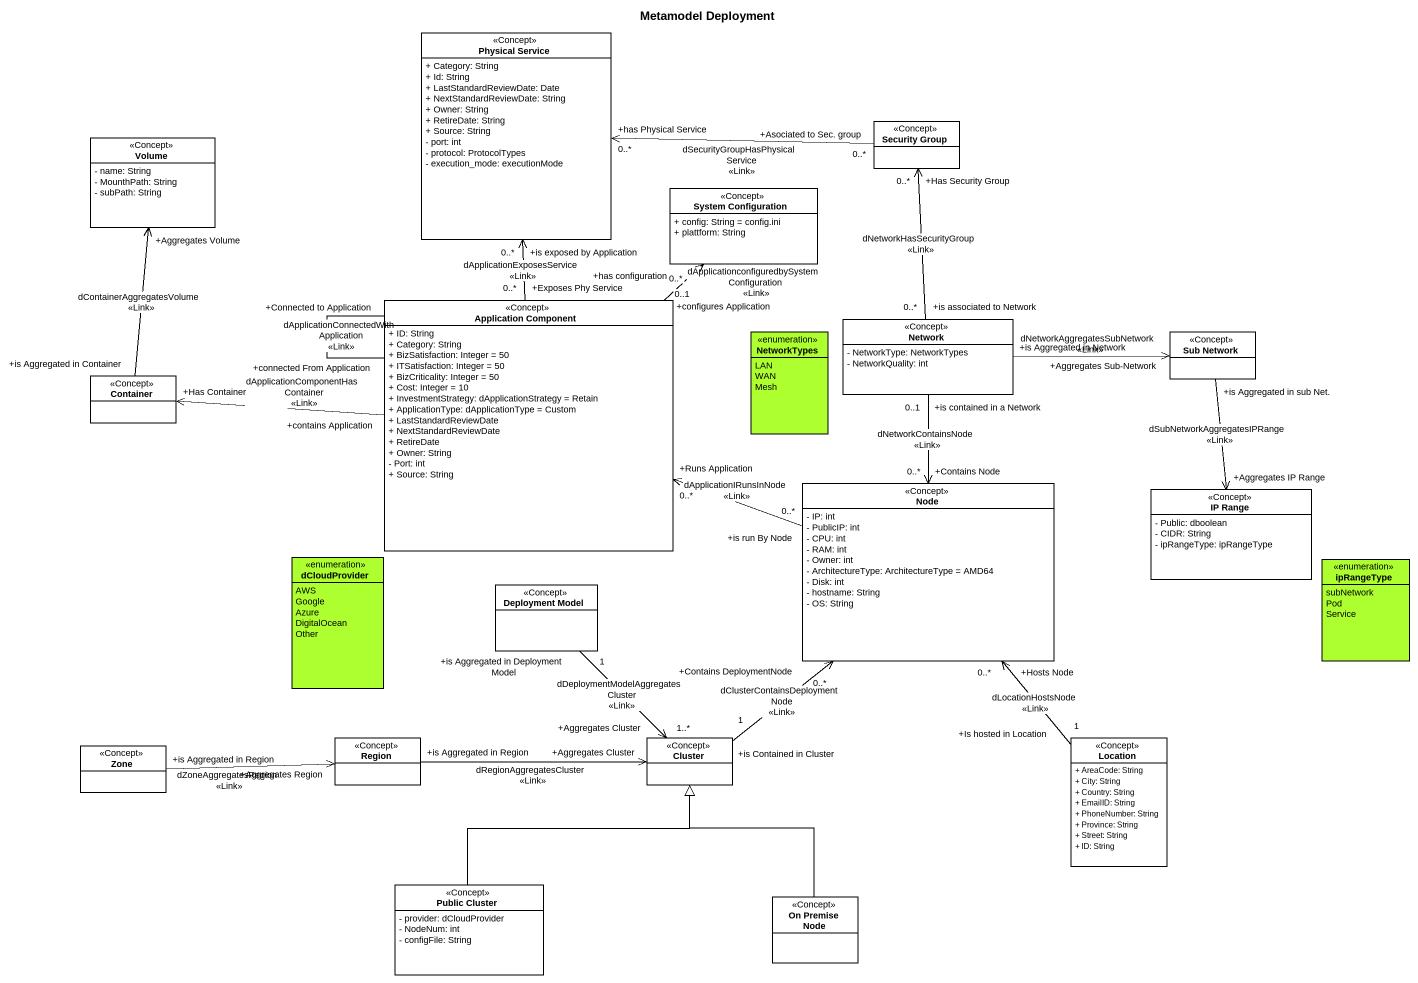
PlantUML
@startuml
title Metamodel Deployment
hide circle
hide empty members
skinparam classAttributeIconSize 0
class "Physical Service" as Physical_Service <<Concept>> #FFFFFF {
  + Category: String
  + Id: String
  + LastStandardReviewDate: Date
  + NextStandardReviewDate: String
  + Owner: String
  + RetireDate: String
  + Source: String
  - port: int
  - protocol: ProtocolTypes
  - execution_mode: executionMode
}
class "Security Group" as Security_Group <<Concept>> #FFFFFF
class Volume <<Concept>> #FFFFFF {
  - name: String
  - MounthPath: String
  - subPath: String
}
class "System Configuration" as System_Configuration <<Concept>> #FFFFFF {
  + config: String = config.ini
  + plattform: String
}
class "Application Component" as Application_Component <<Concept>> #FFFFFF {
  + ID: String
  + Category: String
  + BizSatisfaction: Integer = 50
  + ITSatisfaction: Integer = 50
  + BizCriticality: Integer = 50
  + Cost: Integer = 10
  + InvestmentStrategy: dApplicationStrategy = Retain
  + ApplicationType: dApplicationType = Custom
  + LastStandardReviewDate
  + NextStandardReviewDate
  + RetireDate
  + Owner: String
  - Port: int
  + Source: String
}
class "Network" as Network_ <<Concept>> #FFFFFF {
  - NetworkType: NetworkTypes
  - NetworkQuality: int
}
enum NetworkTypes #ADFF2F {
  LAN
  WAN
  Mesh
}
class "Sub Network" as Sub_Network <<Concept>> #FFFFFF
class Container <<Concept>> #FFFFFF
class "Node" as Node_ <<Concept>> #FFFFFF {
  - IP: int
  - PublicIP: int
  - CPU: int
  - RAM: int
  - Owner: int
  - ArchitectureType: ArchitectureType = AMD64
  - Disk: int
  - hostname: String
  - OS: String
}
class "IP Range" as IP_Range <<Concept>> #FFFFFF {
  - Public: dboolean
  - CIDR: String
  - ipRangeType: ipRangeType
}
enum dCloudProvider #ADFF2F {
  AWS
  Google
  Azure
  DigitalOcean
  Other
}
class "Deployment Model" as Deployment_Model <<Concept>> #FFFFFF
enum ipRangeType #ADFF2F {
  subNetwork
  Pod
  Service
}
class Zone <<Concept>> #FFFFFF
class Region <<Concept>> #FFFFFF
class Cluster <<Concept>> #FFFFFF
class Location <<Concept>> {
  + AreaCode: String
  + City: String
  + Country: String
  + EmailID: String
  + PhoneNumber: String
  + Province: String
  + Street: String
  + ID: String
}
class "Public Cluster" as Public_Cluster <<Concept>> #FFFFFF {
  - provider: dCloudProvider
  - NodeNum: int
  - configFile: String
}
class "On Premise Node" as On_Premise_Node <<Concept>> #FFFFFF
Security_Group "+Asociated to Sec. group\n0..*" -left-> "+has Physical Service\n0..*" Physical_Service : dSecurityGroupHasPhysicalService\n<<Link>>
Application_Component "+Exposes Phy Service\n0..*" -up-> "+is exposed by Application\n0..*" Physical_Service : dApplicationExposesService\n<<Link>>
Application_Component "+configures Application\n0..*" -up-> "+has configuration\n0..1" System_Configuration : dApplicationconfiguredbySystemConfiguration\n<<Link>>
Application_Component "+Connected to Application" -- "+connected From Application" Application_Component : dApplicationConnectedWithApplication\n<<Link>>
Application_Component "+contains Application" -left-> "+Has Container" Container : dApplicationComponentHasContainer\n<<Link>>
Network_ "+is associated to Network\n0..*" -up-> "+Has Security Group\n0..*" Security_Group : dNetworkHasSecurityGroup\n<<Link>>
Network_ "+is Aggregated in Network" -right-> "+Aggregates Sub-Network" Sub_Network : dNetworkAggregatesSubNetwork\n<<Link>>
Network_ "+is contained in a Network\n0..1" --> "+Contains Node\n0..*" Node_ : dNetworkContainsNode\n<<Link>>
Sub_Network "+is Aggregated in sub Net." --> "+Aggregates IP Range" IP_Range : dSubNetworkAggregatesIPRange\n<<Link>>
Container "+is Aggregated in Container" -up-> "+Aggregates Volume" Volume : dContainerAggregatesVolume\n<<Link>>
Node_ "+is run By Node\n0..*" -left-> "+Runs Application\n0..*" Application_Component : dApplicationIRunsInNode\n<<Link>>
Deployment_Model "+is Aggregated in Deployment Model\n1" --> "+Aggregates Cluster\n1..*" Cluster : dDeploymentModelAggregatesCluster\n<<Link>>
Zone "+is Aggregated in Region" -right-> "+Aggregates Region" Region : dZoneAggregatesRegion\n<<Link>>
Region "+is Aggregated in Region" -right-> "+Aggregates Cluster" Cluster : dRegionAggregatesCluster\n<<Link>>
Cluster "+is Contained in Cluster\n1" -up-> "+Contains DeploymentNode\n0..*" Node_ : dClusterContainsDeploymentNode\n<<Link>>
Location "+Is hosted in Location\n1" -up-> "+Hosts Node\n0..*" Node_ : dLocationHostsNode\n<<Link>>
Public_Cluster -up-|> Cluster
On_Premise_Node -up-|> Cluster
@enduml
